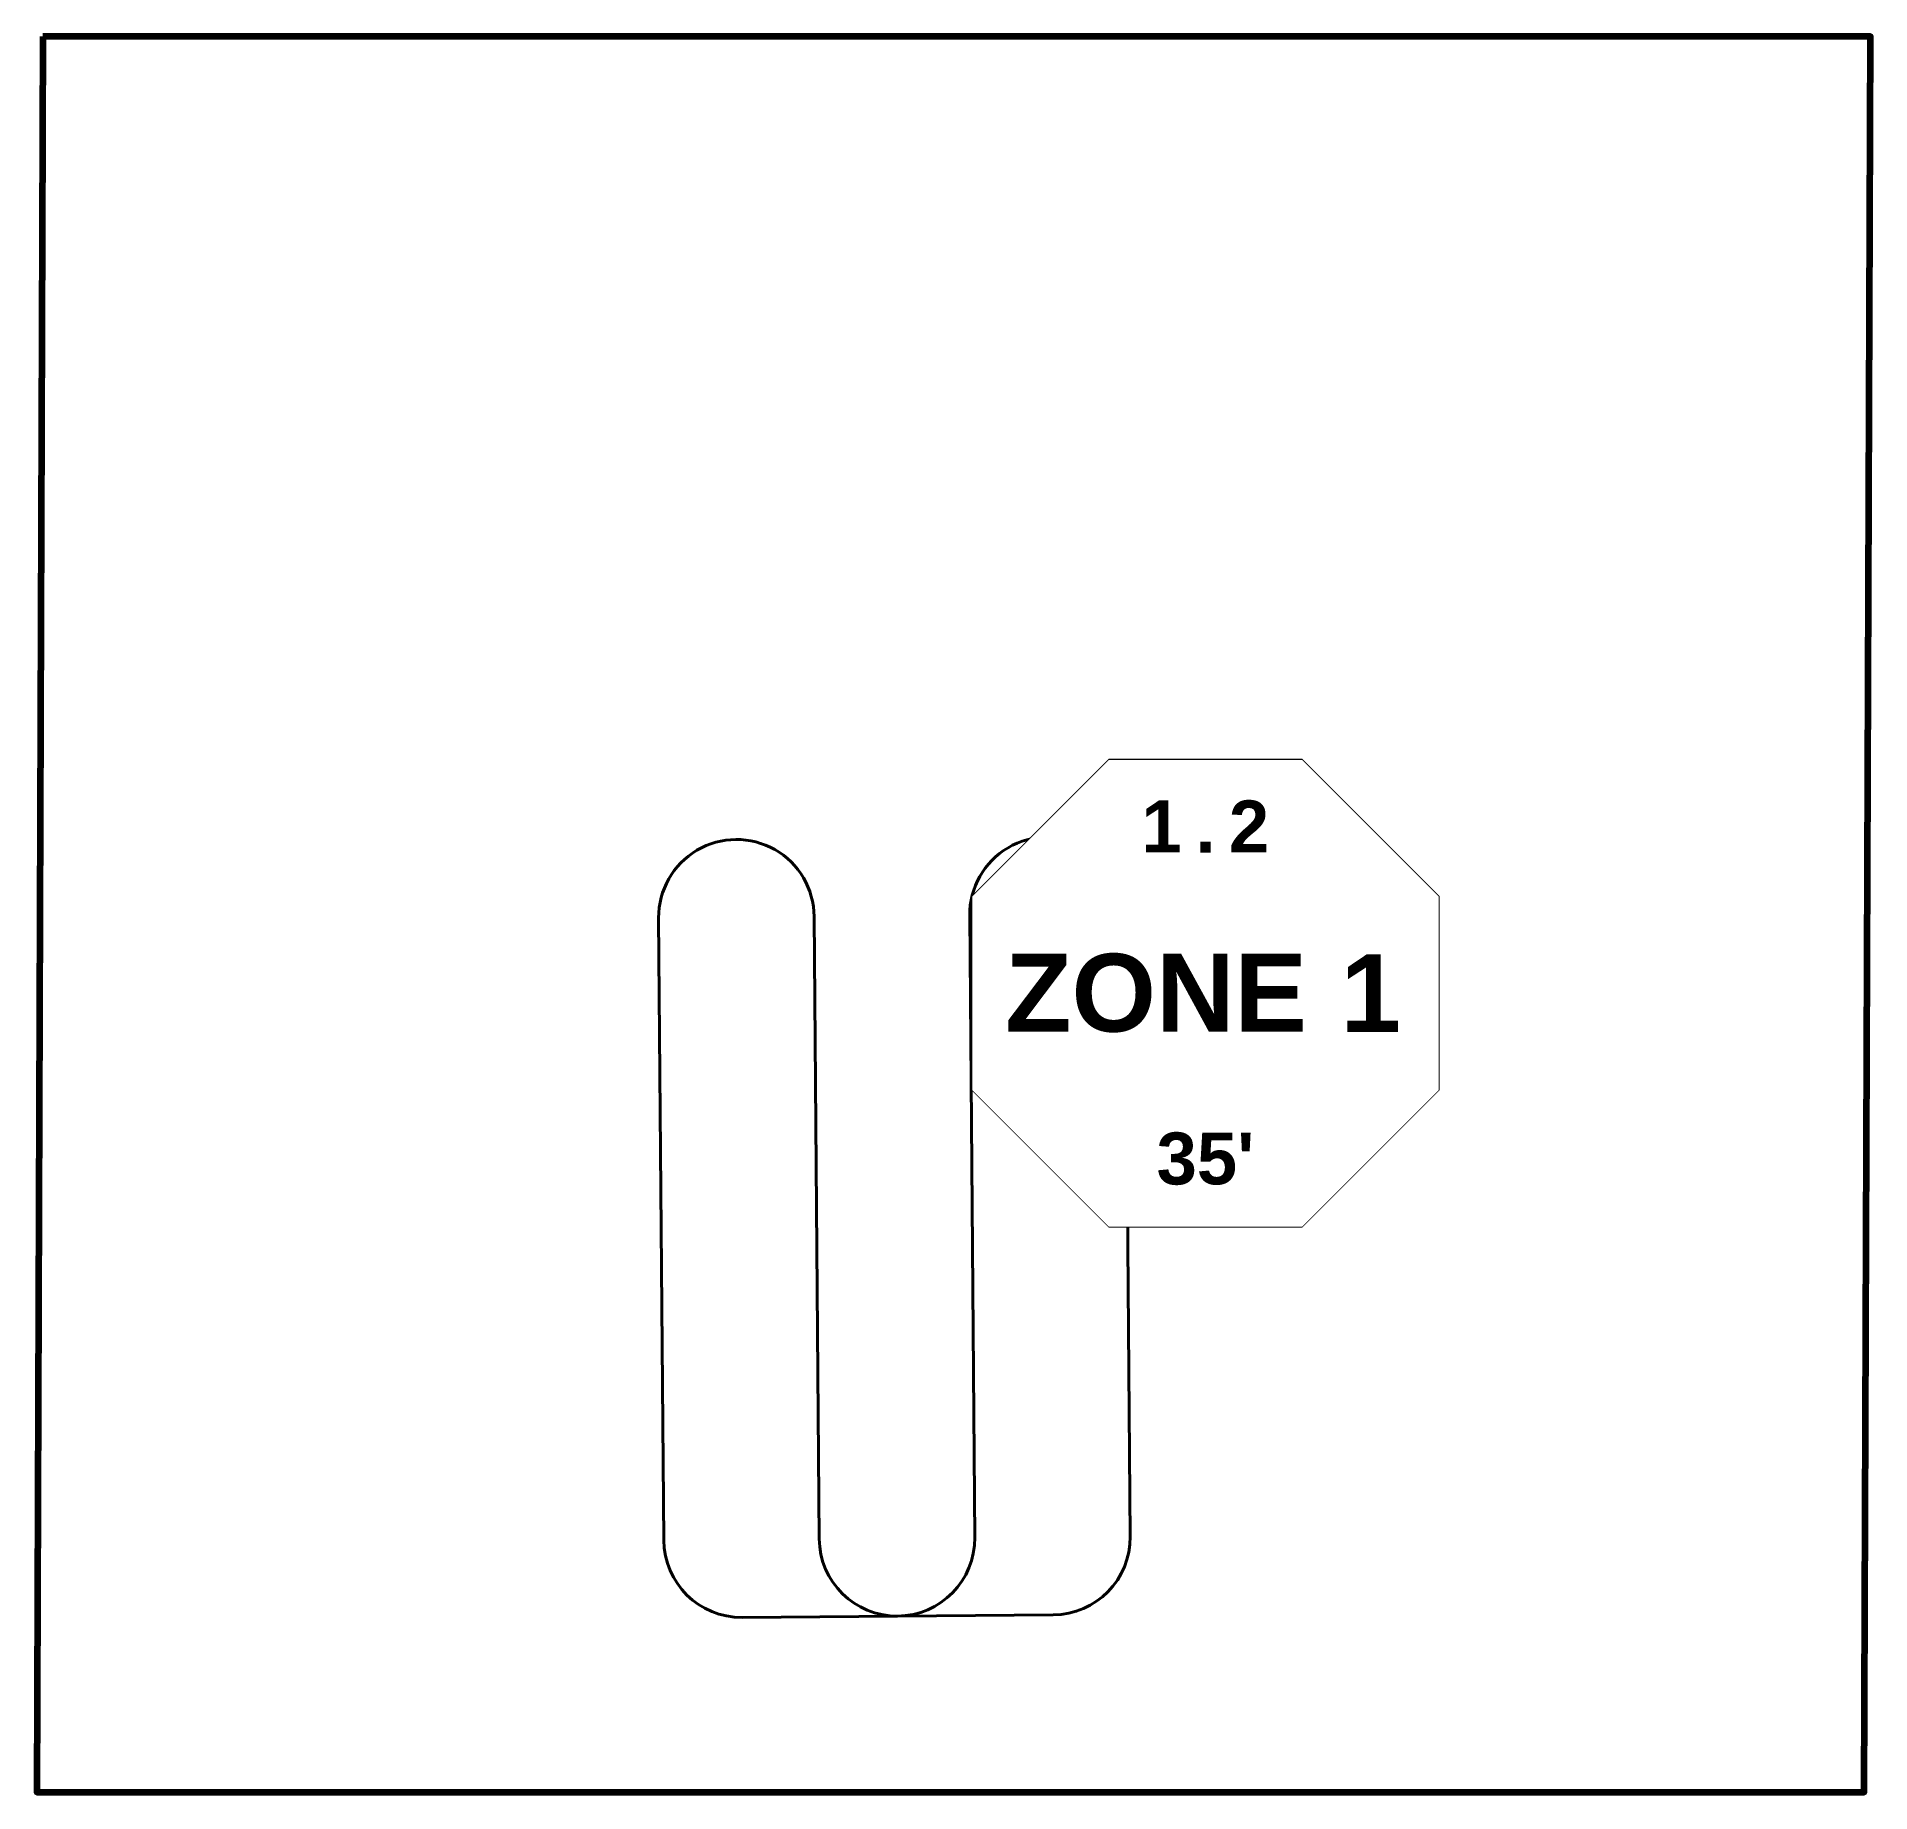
# Model space of a CAD drawing. Header units: inches. Extents: x -63 to 78, y -22 to 113.
import ezdxf
from ezdxf.enums import TextEntityAlignment as Align

# ---------------------------------------------------------------- set-up
doc = ezdxf.new("R2010")
doc.units = ezdxf.units.IN
doc.header["$MEASUREMENT"] = 0
doc.set_wipeout_variables(frame=1)
doc.layers.add('B_Zoning', color=30, linetype='Continuous', lineweight=100)
doc.layers.add('T_Tubing', color=1, linetype='Continuous', lineweight=40)
doc.layers.add('T_Loop Marker', color=7, linetype='Continuous')
doc.styles.add('Bold', font='arialbd.ttf')
doc.styles.get("Standard").update_dxf_attribs({"font": 'arial.ttf'})

# ---------------------------------------------------------------- blocks, each defined once
blk = doc.blocks.new('MARKER')
at = {"layer": 'T_Loop Marker'}
blk.add_lwpolyline([(25.46, 36), (10.54, 36), (0, 25.46), (0, 10.54), (10.54, 0), (25.46, 0), (36, 10.54), (36, 25.46)], close=True, dxfattribs=at)
at = {"layer": 'T_Loop Marker', "style": 'Bold', "flags": 1}
for tag, p in [('ROOM', (17.52, -3.66)), ('LENGTH', (18, -12.74)), ('LENGTH_ADD', (18, -18.74)), ('LOCKED', (16.94, -24.28)), ('LENGTH_BUR', (18, -29.88))]:
    blk.add_attdef(tag, text='', height=4, dxfattribs=at).set_placement(p, align=Align.MIDDLE_CENTER)
blk.add_attdef('SLAB', (11.24, -38.6), '', height=4, dxfattribs=at)
blk.add_wipeout([(25.46, 36), (10.54, 36), (0, 25.46), (0, 10.54), (10.54, 0), (25.46, 0), (36, 10.54), (36, 25.46)]).dxf.layer = 'T_Loop Marker'
at = {"flags": 3}
blk.add_attdef('WB-VERSION', text='', height=0.0625, dxfattribs=at).set_placement((16.8, 16.89), align=Align.MIDDLE_CENTER)
at = {"layer": 'T_Loop Marker', "insert": (18, 30.84), "char_height": 4, "width": 4.1485, "attachment_point": 5}
blk.add_mtext('\\pxqc;{\\fArial|b1|i0|c0|p34;.}', dxfattribs=at)
at = {"layer": 'T_Loop Marker', "insert": (25.83, 18), "char_height": 6, "attachment_point": 6, "style": 'Bold'}
blk.add_mtext_dynamic_manual_height_columns('ZONE', width=6.1304, gutter_width=30, heights=[0], dxfattribs=at)
at = {"layer": 'T_Loop Marker', "style": 'Bold'}
for tag, p in [('MANIFOLD', (14.61, 30.87)), ('LOOP', (21.36, 30.87)), ('LENGTH_DISPLAY', (18, 5.26))]:
    blk.add_attdef(tag, text='', height=4, dxfattribs=at).set_placement(p, align=Align.MIDDLE_CENTER)
blk.add_attdef('ZONE', text='', height=6, dxfattribs=at).set_placement((28.42, 18), align=Align.MIDDLE_LEFT)

msp = doc.modelspace()

# ---------------------------------------------------------------- linework, layer by layer
at = {"layer": 'B_Zoning', "color": 1}
msp.add_lwpolyline([(-62.83, 113.22), (-63.31, -22.2), (77.69, -22.2), (78.17, 113.22)], close=True, dxfattribs=at)
at = {"layer": 'T_Tubing'}
for p, q in [((-3.32, 45.34), (-2.93, -2.66)), ((9.07, -2.57), (8.68, 45.43)), ((20.68, 45.53), (21.07, -2.47)), ((-14.93, -2.76), (-15.32, 45.24)), ((15.12, -8.52), (-8.88, -8.71))]:
    msp.add_line(p, q, dxfattribs=at)
for centre, start, end in [((-9.32, 45.29), 0.4642, 180.4642), ((14.68, 45.48), 0.4642, 180.4642), ((-8.93, -2.71), 180.4642, 270.4642), ((3.07, -2.61), 180.4642, 0.4642), ((15.07, -2.52), 270.4642, 0.4642)]:
    msp.add_arc(centre, 6, start, end, dxfattribs=at)

# ---------------------------------------------------------------- next in the draw order: block references
at = {"layer": 'T_Loop Marker'}
msp.add_blockref('MARKER', (8.87, 21.43), dxfattribs=at).add_auto_attribs({'LENGTH_DISPLAY': "35'", 'LOOP': '2', 'MANIFOLD': '1', 'ZONE': '1'})

doc.saveas('drawing.dxf')
